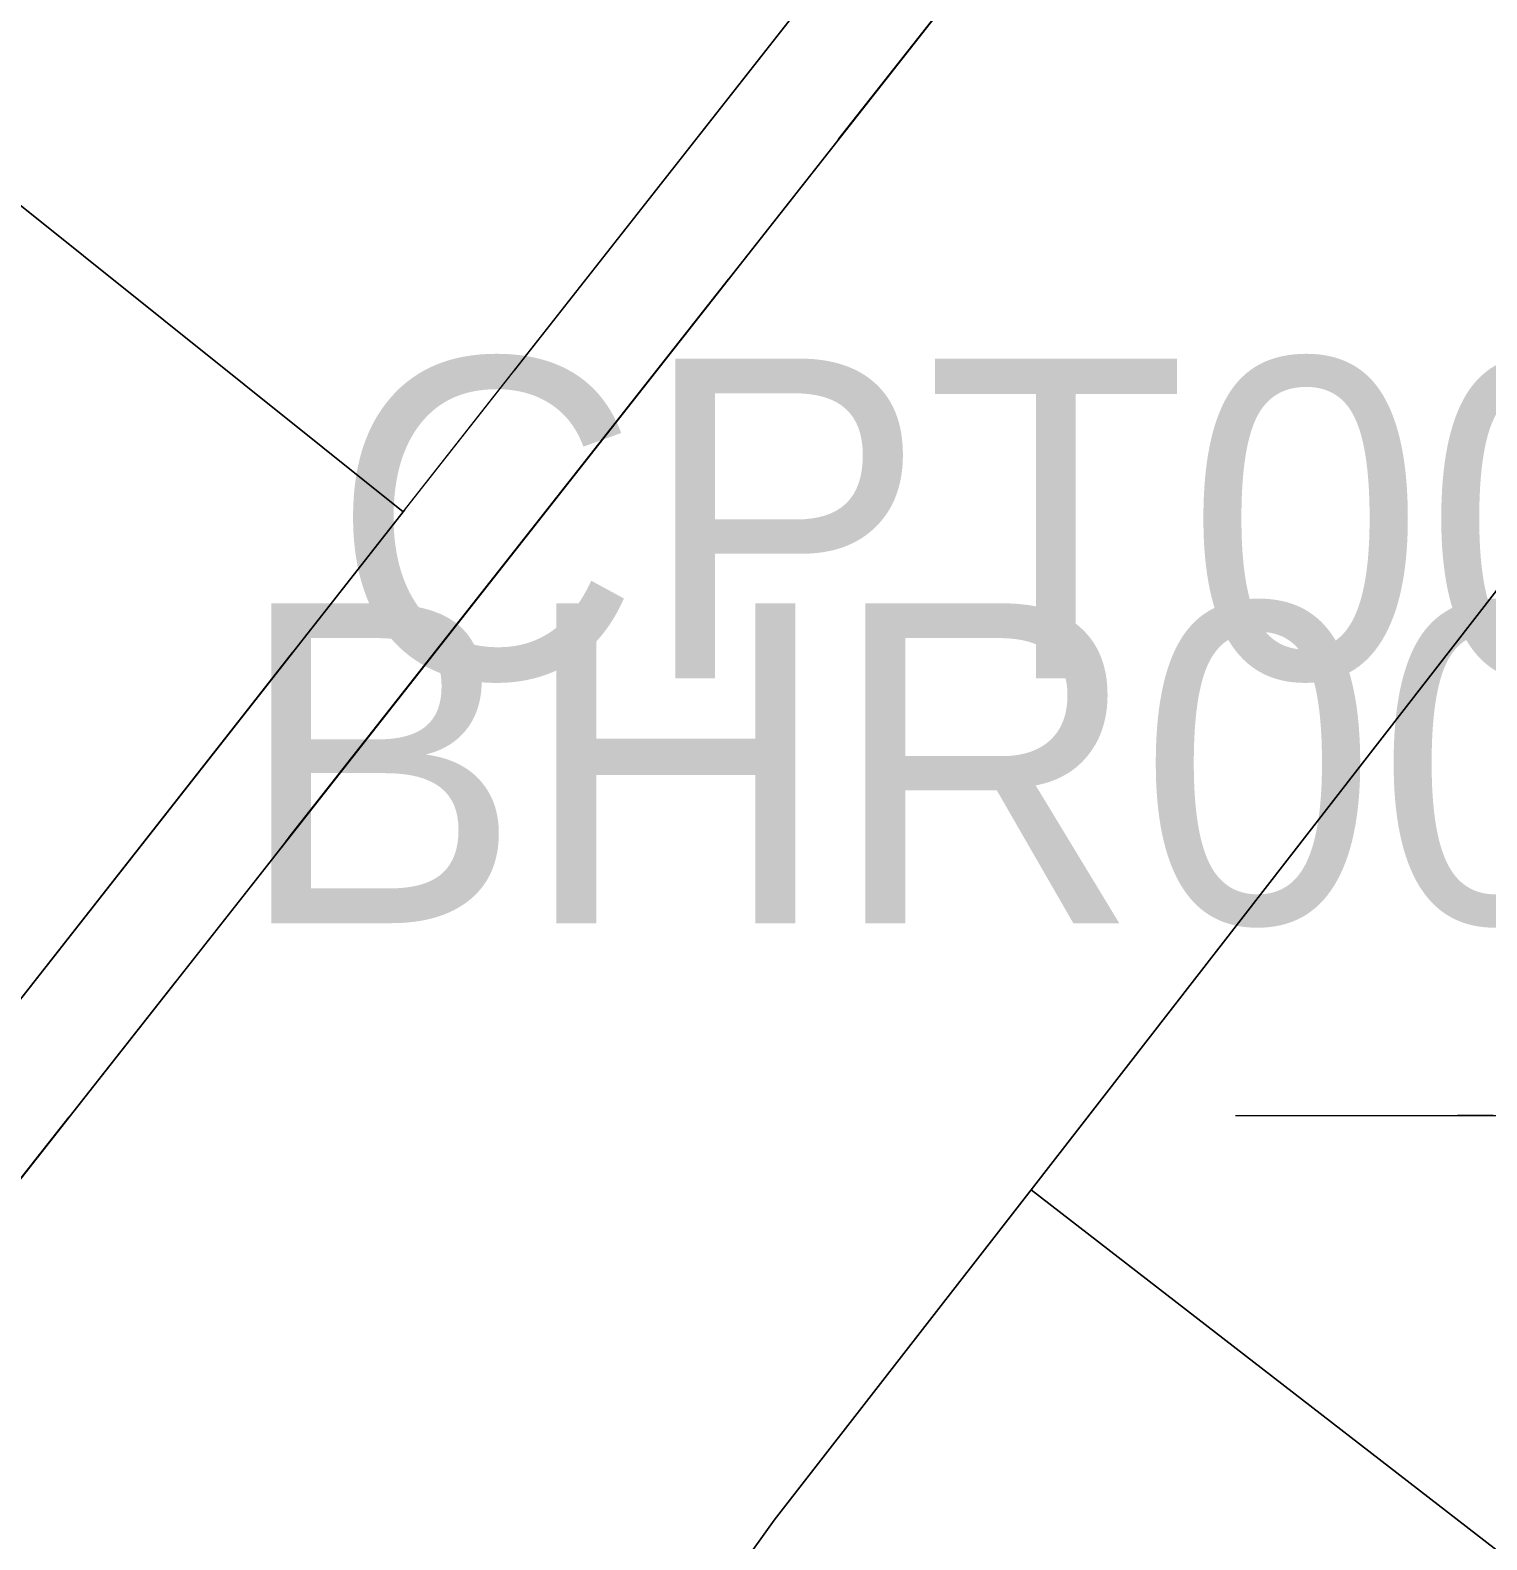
# Model space of a CAD drawing. Header units: metres. Extents: x 0 to 105485, y 0 to 425721.
# Drawn here: x 104769.314 to 104773.413, y 425264.005 to 425268.253 of the extents above; entities that cross this region are included whole.
import ezdxf
from ezdxf.enums import TextEntityAlignment as Align

# ---------------------------------------------------------------- set-up
doc = ezdxf.new("R2010")
doc.units = ezdxf.units.M
doc.header["$MEASUREMENT"] = 0
doc.linetypes.add('IE-TERREINAFSCHEIDING_KUNSTMATIG-SO', pattern=[11, 4, -1, 4, -2])
for name, color, linetype, lineweight in [('B-XX-BV-GELEIDECONSTRUCTIE-G', 210, 'Continuous', 18), ('B-XX-IE-TERREINAFSCHEIDING_KUNSTMATIG_MUUR-G', 90, 'IE-TERREINAFSCHEIDING_KUNSTMATIG-SO', 18), ('B-XX-MO-ONDERZOEK_BORING-T', 30, 'Continuous', 18), ('B-XX-MO-ONDERZOEK_SONDERING-G', 90, 'Continuous', 18), ('B-XX-MO-ONDERZOEK_SONDERING-T', 90, 'Continuous', 18), ('B-XX-VH-OPENVERHARDING-G', 90, 'Continuous', 18)]:
    doc.layers.add(name, color=color, linetype=linetype, lineweight=lineweight)

msp = doc.modelspace()

# ---------------------------------------------------------------- linework, layer by layer
at = {"layer": 'B-XX-BV-GELEIDECONSTRUCTIE-G', "color": 0, "ltscale": 0.5, "true_color": 0x808080}
msp.add_polyline3d([(104771.408, 425264.06, 3.9779), (104772.131, 425264.99, 3.9856), (104773.51, 425266.765, 4.0133), (104774.898, 425268.551, 4.0259), (104775.1, 425268.811, 4.03)], dxfattribs=at)
at = {"layer": 'B-XX-IE-TERREINAFSCHEIDING_KUNSTMATIG_MUUR-G', "ltscale": 0.5, "flags": 128}
for points in [[(104761.443, 425271.367), (104761.304, 425271.639), (104761.795, 425271.869), (104763.044, 425272.326), (104764.338, 425272.63), (104765.659, 425272.777), (104766.989, 425272.764), (104768.307, 425272.592), (104769.595, 425272.262), (104770.834, 425271.781), (104772.006, 425271.154), (104773.095, 425270.391), (104773.347, 425270.181), (104763.239, 425257.337), (104761.844, 425257.15)], [(104770.364, 425266.898), (104771.912, 425268.868)], [(104768.817, 425264.929), (104770.364, 425266.898)]]:
    msp.add_lwpolyline(points, dxfattribs=at)
at = {"layer": 'B-XX-IE-TERREINAFSCHEIDING_KUNSTMATIG_MUUR-G', "ltscale": 0.5}
for points in [[(104763.239, 425257.337), (104773.347, 425270.181), (104773.095, 425270.391), (104772.006, 425271.154), (104770.834, 425271.781), (104769.595, 425272.262), (104768.307, 425272.592), (104766.989, 425272.764), (104765.659, 425272.777)], [(104765.567, 425272.458), (104766.878, 425272.455), (104768.179, 425272.293), (104768.515, 425272.209), (104769.451, 425271.974), (104770.675, 425271.502), (104771.832, 425270.885), (104772.905, 425270.132), (104771.912, 425268.868), (104770.364, 425266.898), (104768.817, 425264.929), (104767.266, 425262.957), (104765.718, 425260.986)]]:
    msp.add_lwpolyline(points, dxfattribs=at)
at = {"layer": 'B-XX-IE-TERREINAFSCHEIDING_KUNSTMATIG_MUUR-G', "color": 0, "ltscale": 0.5, "true_color": 0x8c7868}
for points in [[(104761.443, 425271.367, 3.3053), (104761.304, 425271.639, 3.3138), (104761.795, 425271.869, 3.3533), (104763.044, 425272.326, 3.427), (104764.338, 425272.63, 3.4623), (104765.659, 425272.777, 3.4998), (104766.989, 425272.764, 3.566), (104768.307, 425272.592, 3.6454), (104769.595, 425272.262, 3.7582), (104770.834, 425271.781, 3.7725), (104772.006, 425271.154, 3.8799), (104773.095, 425270.391, 4.0046), (104773.347, 425270.181, 4.0415), (104771.6623, 425268.0403, 3.8156), (104769.9777, 425265.8997, 3.8305), (104768.293, 425263.759, 3.8508), (104766.6083, 425261.6183, 3.8276), (104764.9237, 425259.4777, 3.9227), (104763.239, 425257.337, 4.0028), (104761.844, 425257.15, 4.0087)], [(104770.364, 425266.898, 3.7981), (104771.912, 425268.868, 3.7878)], [(104768.817, 425264.929, 3.7937), (104770.364, 425266.898, 3.7981)]]:
    msp.add_polyline3d(points, dxfattribs=at)
at = {"layer": 'B-XX-MO-ONDERZOEK_SONDERING-G', "color": 0, "true_color": 0x285cd6}
for points in [[(104772.706, 425265.199, 2.97), (104772.806, 425265.199, 2.96), (104772.881, 425265.199, 2.95), (104772.931, 425265.199, 2.94), (104772.956, 425265.199, 2.93), (104772.981, 425265.199, 2.92), (104773.181, 425265.199, 2.91), (104773.406, 425265.199, 2.9), (104773.606, 425265.199, 2.89)], [(104773.431, 425265.199, -2.469), (104773.381, 425265.199, -2.479), (104773.331, 425265.199, -2.489), (104773.356, 425265.199, -2.499), (104773.381, 425265.199, -2.509), (104773.406, 425265.199, -2.519), (104773.431, 425265.199, -2.529)]]:
    msp.add_polyline3d(points, dxfattribs=at)
at = {"layer": 'B-XX-VH-OPENVERHARDING-G', "ltscale": 0.5}
msp.add_lwpolyline([(104763.374, 425266.077), (104767.266, 425262.957), (104768.817, 425264.929), (104764.812, 425268.176), (104766.317, 425270.139), (104770.364, 425266.898), (104771.912, 425268.868), (104768.387, 425271.697), (104768.515, 425272.209), (104768.179, 425272.293), (104766.878, 425272.455), (104765.567, 425272.458)], dxfattribs=at)
for points in [[(104770.764, 425263.204), (104771.137, 425263.681), (104771.408, 425264.06), (104772.131, 425264.99), (104773.51, 425266.765), (104774.898, 425268.551), (104775.1, 425268.811), (104773.347, 425270.181), (104763.239, 425257.337), (104761.844, 425257.15), (104764.428, 425255.06), (104765.235, 425256.103), (104766.612, 425257.882), (104767.988, 425259.66), (104768.097, 425259.801), (104768.372, 425260.144), (104769.378, 425261.431)], [(104766.317, 425270.139), (104764.812, 425268.176), (104768.817, 425264.929), (104770.364, 425266.898)], [(104773.51, 425266.765), (104772.131, 425264.99), (104775.675, 425262.247), (104777.052, 425264.027)], [(104772.131, 425264.99), (104771.408, 425264.06), (104771.137, 425263.681), (104770.764, 425263.204), (104774.298, 425260.467), (104775.675, 425262.247)]]:
    msp.add_lwpolyline(points, close=True, dxfattribs=at)

# ---------------------------------------------------------------- texts
at = {"layer": 'B-XX-MO-ONDERZOEK_BORING-T', "color": 10, "lineweight": 18}
msp.add_text('BHR000000360519', height=0.9, dxfattribs=at).set_placement((104775.18, 425266.19), align=Align.MIDDLE_CENTER)
at = {"layer": 'B-XX-MO-ONDERZOEK_SONDERING-T', "color": 10, "lineweight": 18}
msp.add_text('CPT000000201300', height=0.9, dxfattribs=at).set_placement((104775.381, 425266.879), align=Align.MIDDLE_CENTER)

doc.saveas('drawing.dxf')
